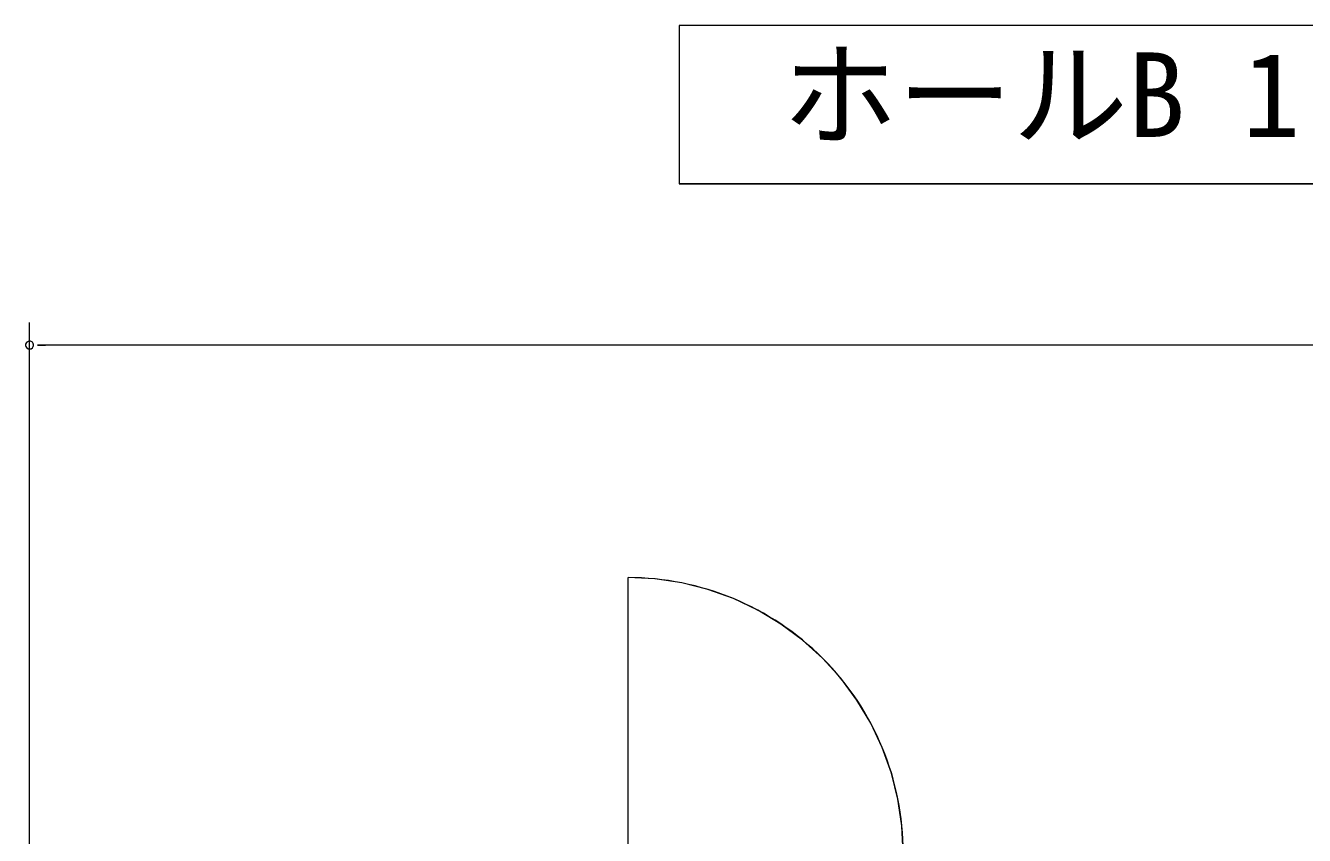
# Model space of a CAD drawing. Units: millimetres, scale not verified. Extents: x -22520 to 22520, y -13465 to 13465.
# Drawn here: x -11493 to -7502, y 10938 to 13465 of the extents above; entities that cross this region are included whole.
import ezdxf
from ezdxf.enums import TextEntityAlignment as Align

# ---------------------------------------------------------------- set-up
doc = ezdxf.new("R2010")
doc.units = ezdxf.units.MM
doc.header["$LTSCALE"] = 100
for name, color, linetype, lineweight in [('0-0_0', 7, 'Continuous', 18), ('0-1___', 7, 'Continuous', 18), ('0-2_220418_4__________________', 7, 'Continuous', 18)]:
    doc.layers.add(name, color=color, linetype=linetype, lineweight=lineweight)
doc.styles.add('ＭＳ ゴシック', font='')
doc.styles.get('ＭＳ ゴシック').set_extended_font_data('MS Gothic')

# ---------------------------------------------------------------- blocks, each defined once
blk = doc.blocks.new('____')
at = {"layer": '0-0_0'}
blk.add_line((11031.8, 12148.7), (-13168.1, 12148.7), dxfattribs=at)
blk.add_lwpolyline([(-13180.7, 12148.7), (-13180.9, 12151.1), (-13181.6, 12153.5), (-13182.8, 12155.6), (-13184.3, 12157.5), (-13186.2, 12159.1), (-13188.4, 12160.2), (-13190.7, 12161), (-13193.2, 12161.2), (-13195.6, 12161), (-13198, 12160.2), (-13200.1, 12159.1), (-13202, 12157.5), (-13203.6, 12155.6), (-13204.7, 12153.5), (-13205.5, 12151.1), (-13205.7, 12148.7), (-13205.5, 12146.2), (-13204.7, 12143.9), (-13203.6, 12141.7), (-13202, 12139.8), (-13200.1, 12138.3), (-13198, 12137.1), (-13195.6, 12136.4), (-13193.2, 12136.2), (-13190.7, 12136.4), (-13188.4, 12137.1), (-13186.2, 12138.3), (-13184.3, 12139.8), (-13182.8, 12141.7), (-13181.6, 12143.9), (-13180.9, 12146.2)], close=True, dxfattribs=at)
at = {"layer": '0-1___'}
for p, q in [((-11165.6, 13145.6), (-11165.6, 12651.7)), ((-8640.5, 12651.7), (-11165.6, 12651.7)), ((-13193.2, 9219.9), (-13193.2, 12218.7))]:
    blk.add_line(p, q, dxfattribs=at)
blk.add_lwpolyline([(-8640.5, 12651.7), (-8640.5, 13145.6), (-11165.6, 13145.6)], dxfattribs=at)
at = {"layer": '0-2_220418_4__________________'}
blk.add_line((-11325.6, 10563.9), (-11325.6, 11422.9), dxfattribs=at)
blk.add_lwpolyline([(-10466.6, 10563.9), (-10470.7, 10648), (-10483.1, 10731.4), (-10503.6, 10813.2), (-10532, 10892.6), (-10568, 10968.8), (-10611.3, 11041.1), (-10661.6, 11108.8), (-10718.2, 11171.3), (-10780.6, 11227.9), (-10848.3, 11278.1), (-10920.6, 11321.4), (-10996.8, 11357.5), (-11076.2, 11385.9), (-11158, 11406.3), (-11241.4, 11418.7), (-11325.6, 11422.9)], dxfattribs=at)

msp = doc.modelspace()

# ---------------------------------------------------------------- linework, layer by layer
at = {"layer": '0-0_0'}
msp.add_line((-11455.5, 12468.4), (-11430.5, 12468.4), dxfattribs=at)
for start, end in [(90, 180), (180, 270), (360, 90), (270, 0)]:
    msp.add_arc((-11480.6, 12468.4), 12.5, start, end, dxfattribs=at)
at = {"layer": '0-1___'}
for p, q in [((-11480.6, 9539.6), (-11480.6, 12538.4)), ((12719.4, 12468.4), (-11430.5, 12468.4))]:
    msp.add_line(p, q, dxfattribs=at)
msp.add_lwpolyline([(-9453, 12971.5), (-6927.9, 12971.5), (-6927.9, 13465.3), (-9453, 13465.3)], close=True, dxfattribs=at)
at = {"layer": '0-2_220418_4__________________'}
msp.add_line((-9613, 10883.6), (-9613, 11742.6), dxfattribs=at)
for start, end in [(45, 90), (360, 45)]:
    msp.add_arc((-9613, 10883.6), 859, start, end, dxfattribs=at)

# ---------------------------------------------------------------- block references
at = {"layer": '0-1___'}
msp.add_blockref('____', (1712.6, 319.7), dxfattribs=at)

# ---------------------------------------------------------------- texts
at = {"layer": '0-1___', "style": 'ＭＳ ゴシック'}
msp.add_text('ホールB 1', height=263.6, dxfattribs=at).set_placement((-9132, 13038.7), align=Align.BOTTOM_LEFT)

doc.saveas('drawing.dxf')
